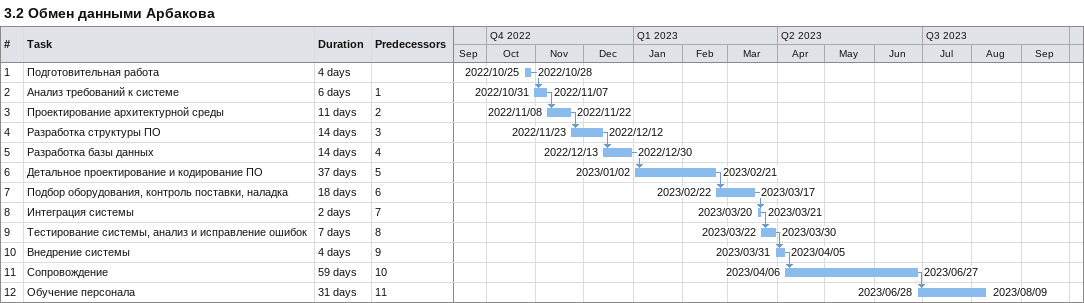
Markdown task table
3.2 Обмен данными Арбакова

| ID | Task | Duration | Start | Finish | Predecessors |
|---|---|---|---|---|---|
| 1 | Подготовительная работа | 4d | 2022-10-25 | 2022-10-28 |  |
| 2 | Анализ требований к системе | 6d | 2022-10-31 | 2022-11-07 | 1 |
| 3 | Проектирование архитектурной среды | 11d | 2022-11-08 | 2022-11-22 | 2 |
| 4 | Разработка структуры ПО | 14d | 2022-11-23 | 2022-12-12 | 3 |
| 5 | Разработка базы данных | 14d | 2022-12-13 | 2022-12-30 | 4 |
| 6 | Детальное проектирование и кодирование ПО | 37d | 2023-01-02 | 2023-02-21 | 5 |
| 7 | Подбор оборудования, контроль поставки, наладка | 18d | 2023-02-22 | 2023-03-17 | 6 |
| 8 | Интеграция системы | 2d | 2023-03-20 | 2023-03-21 | 7 |
| 9 | Тестирование системы, анализ и исправление ошибок | 7d | 2023-03-22 | 2023-03-30 | 8 |
| 10 | Внедрение системы | 4d | 2023-03-31 | 2023-04-05 | 9 |
| 11 | Сопровождение | 59d | 2023-04-06 | 2023-06-27 | 10 |
| 12 | Обучение персонала | 31d | 2023-06-28 | 2023-08-09 | 11 |
